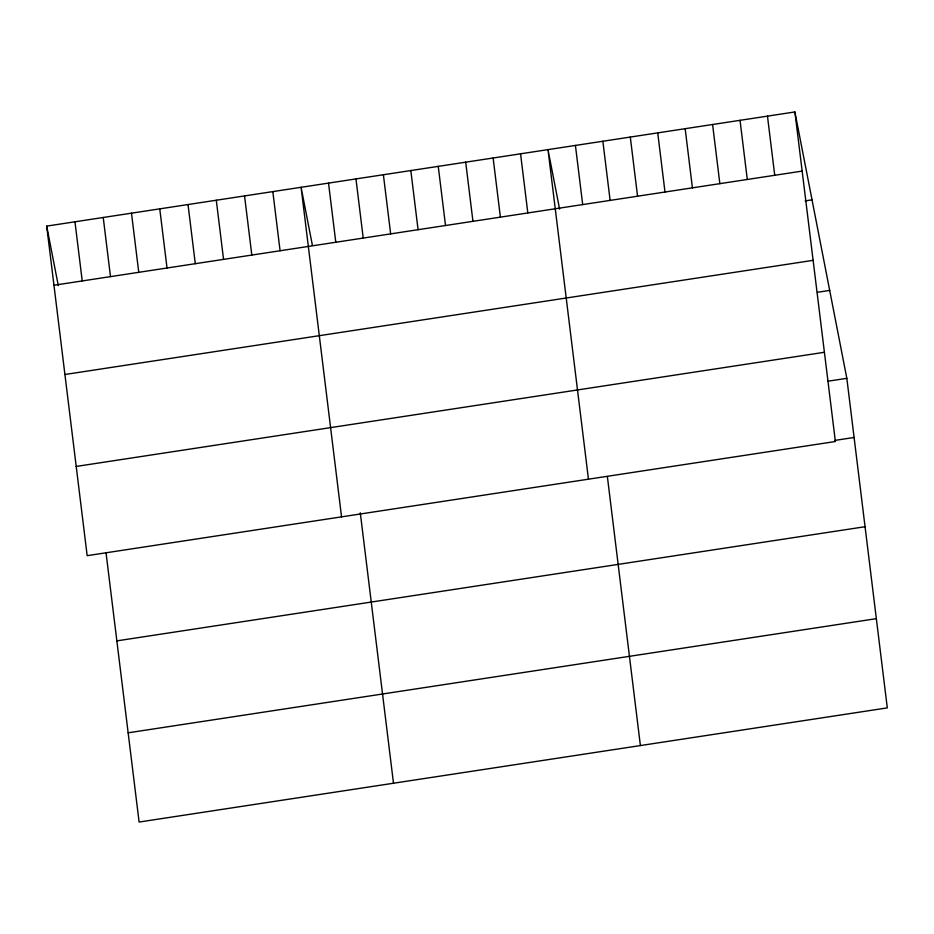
<?xml version="1.0" encoding="UTF-8"?>
<svg xmlns="http://www.w3.org/2000/svg" width="934" height="934" viewBox="0 0 934 934"><rect width="100%" height="100%" fill="white"/><g stroke="black" fill="none" stroke-linecap="round" stroke-linejoin="round"><path stroke-width="1.4" d="M794.892 111.952L835.37 441.513L87.166 555.672L46.7 226.11L794.892 111.952L846.834 378.328L887.3 707.89L139.108 822.048L106.067 553.033M53.962 285.255L802.166 171.097M805.178 200.903L812.031 199.853M64.925 374.499L813.117 260.341M817.355 292.307L829.696 290.416M76.214 466.44L824.407 352.281M827.629 381.259L846.834 378.328M834.891 440.404L854.096 437.474M116.855 640.876L865.059 526.718M128.145 732.816L876.349 618.658M559.594 209.123L547.989 149.615L588.455 479.189M312.423 245.444L301.087 187.29L341.552 516.864M46.7 226.11L58.305 285.617M767.468 116.131L774.73 175.288M740.032 120.323L747.293 179.468M712.595 124.502L719.857 183.659M685.159 128.694L692.421 187.839M657.723 132.873L664.996 192.03M630.298 137.065L637.56 196.21M602.862 141.244L610.124 200.401M575.426 145.435L582.688 204.581M607.369 476.55L640.397 745.566M520.553 153.806L527.827 212.964M493.129 157.986L500.391 217.143M465.692 162.177L472.954 221.335M438.256 166.369L445.518 225.514M410.82 170.548L418.082 229.706M383.384 174.74L390.657 233.885M355.959 178.919L363.221 238.077M328.523 183.111L335.785 242.256M360.291 512.824L393.494 783.241M272.821 191.61L280.083 250.756M244.556 195.918L251.818 255.075M216.291 200.226L223.553 259.383M188.026 204.546L195.288 263.692M159.761 208.854L167.023 268.011M131.496 213.174L138.757 272.319M103.23 217.482L110.492 276.639M74.965 221.79L82.227 280.947"/></g></svg>
